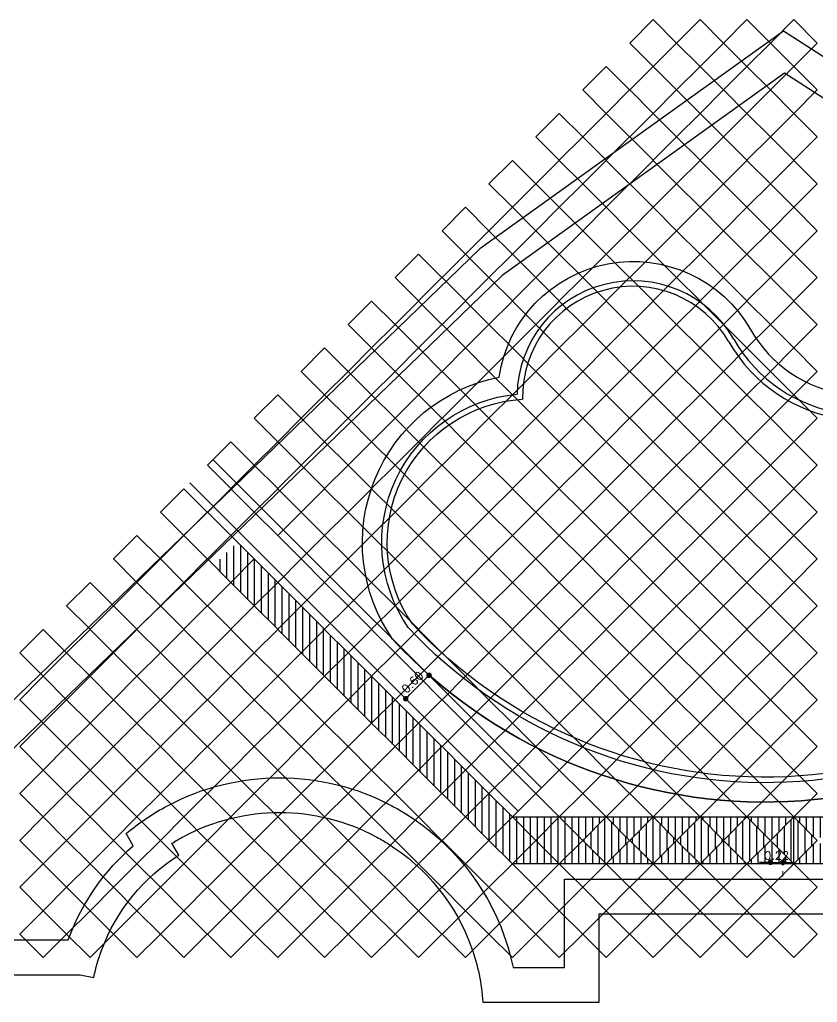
# Model space of a CAD drawing. Header units: metres. Extents: x 2217 to 2595, y -381 to -273.
# Drawn here: x 2456.22 to 2470.67, y -300.06 to -282.25 of the extents above; entities that cross this region are included whole.
import ezdxf

# ---------------------------------------------------------------- set-up
doc = ezdxf.new("R2010")
doc.units = ezdxf.units.M
doc.header["$LTSCALE"] = 0.5
doc.header["$MEASUREMENT"] = 0
doc.header["$PDMODE"] = 3
doc.header["$PDSIZE"] = -1
doc.linetypes.add('DOT2', pattern=[0.125, 0, -0.125])
doc.layers.add('A-DR', color=72, linetype='Continuous')
doc.layers.add('ceramic', color=6, linetype='Continuous')
doc.layers.add('A-Wall', color=7, linetype='Continuous', lineweight=30)
doc.styles.add('ROMANS', font='romans.shx')
doc.dimstyles.new('dim50', dxfattribs={"dimscale": 50, "dimtxt": 0.003, "dimasz": 0.002, "dimexe": 0.001, "dimexo": 0.001, "dimgap": 0.001, "dimtad": 1, "dimzin": 0, "dimdsep": 46, "dimtxsty": 'ROMANS', "dimblk": 'DOT', "dimcen": 0, "dimclrd": 5, "dimclre": 1, "dimclrt": 7, "dimadec": 0, "dimazin": 0, "dimtfac": 1, "dimtix": 1, "dimtmove": 2, "dimatfit": 3, "dimldrblk": 'DTICK', "dimfxl": 1, "dimtolj": 1, "dimtzin": 0, "dimlwe": 20, "dimarcsym": 0})
pattern_1 = [(90, (519.9779, -1846.45715), (-0.125, 0), [])]

# ---------------------------------------------------------------- blocks, each defined once
blk = doc.blocks.new('_Dot')
at = {"color": 0, "linetype": 'ByBlock', "lineweight": -2}
blk.add_line((-0.5, 0), (-1, 0), dxfattribs=at)
at = {"color": 0, "linetype": 'ByBlock', "const_width": 0.5}
blk.add_lwpolyline([(-0.25, 0, 1), (0.25, 0, 1)], format="xyb", close=True, dxfattribs=at)
blk = doc.blocks.new('*D339')
at = {"layer": 'ceramic', "color": 5, "lineweight": -2, "ltscale": 0.5, "transparency": 16777216}
for p, q in [((2469.722, -297.521), (2469.622, -297.521)), ((2469.822, -297.521), (2470.047, -297.521)), ((2470.147, -297.521), (2470.247, -297.521))]:
    blk.add_line(p, q, dxfattribs=at)
at = {"layer": 'ceramic', "color": 1, "linetype": 'DOT2', "lineweight": 20, "ltscale": 0.5, "transparency": 16777216}
for p, q in [((2469.822, -297.497), (2469.822, -297.471)), ((2470.047, -297.777), (2470.047, -297.471))]:
    blk.add_line(p, q, dxfattribs=at)
at = {"layer": 'DEFPOINTS', "color": 0, "ltscale": 0.5, "transparency": 16777216}
for p in [(2469.822, -297.547), (2470.047, -297.521), (2470.047, -297.827)]:
    blk.add_point(p, dxfattribs=at)
at = {"layer": 'ceramic', "color": 5, "lineweight": -2, "ltscale": 0.5, "transparency": 16777216, "xscale": 0.1, "yscale": 0.1, "zscale": 0.1}
blk.add_blockref('_Dot', (2469.822, -297.521), dxfattribs=at)
at = {"layer": 'ceramic', "color": 5, "lineweight": -2, "ltscale": 0.5, "transparency": 16777216, "xscale": 0.1, "yscale": 0.1, "zscale": 0.1, "rotation": 180}
blk.add_blockref('_Dot', (2470.047, -297.521), dxfattribs=at)
at = {"layer": 'ceramic', "color": 7, "ltscale": 0.5, "transparency": 16777216, "insert": (2469.935, -297.396), "char_height": 0.15, "attachment_point": 5, "style": 'ROMANS'}
blk.add_mtext('\\A1;0.22', dxfattribs=at)
blk = doc.blocks.new('DTICK')
for p, q in [((-1.21, 0), (1.21, 0)), ((0, 1.21), (0, -1.21))]:
    blk.add_line(p, q)
at = {"color": 3}
blk.add_line((-0.63, -0.63), (0.63, 0.63), dxfattribs=at)
blk = doc.blocks.new('*D340')
at = {"layer": 'ceramic', "color": 5, "lineweight": -2, "ltscale": 0.5, "transparency": 16777216}
blk.add_line((2463.287, -294.484), (2463.568, -294.201), dxfattribs=at)
at = {"layer": 'ceramic', "color": 1, "linetype": 'DOT2', "lineweight": 20, "ltscale": 0.5, "transparency": 16777216}
for p, q in [((2463.586, -294.078), (2463.674, -294.166)), ((2463.164, -294.502), (2463.252, -294.59))]:
    blk.add_line(p, q, dxfattribs=at)
at = {"layer": 'DEFPOINTS', "color": 0, "ltscale": 0.5, "transparency": 16777216}
for p in [(2463.551, -294.043), (2463.639, -294.13), (2463.128, -294.467)]:
    blk.add_point(p, dxfattribs=at)
at = {"layer": 'ceramic', "color": 5, "lineweight": -2, "ltscale": 0.5, "transparency": 16777216, "xscale": 0.1, "yscale": 0.1, "zscale": 0.1}
for p, rotation in [((2463.639, -294.13), 45.09957345818165), ((2463.216, -294.555), 225.0995734581817)]:
    blk.add_blockref('_Dot', p, dxfattribs=dict(at, rotation=rotation))
at = {"layer": 'ceramic', "color": 7, "ltscale": 0.5, "transparency": 16777216, "insert": (2463.339, -294.254), "char_height": 0.15, "attachment_point": 5, "rotation": 45.0996, "style": 'ROMANS'}
blk.add_mtext('\\A1;0.60', dxfattribs=at)

msp = doc.modelspace()

# ---------------------------------------------------------------- hatches: boundary and pattern name
at = {"layer": 'ceramic', "ltscale": 0.5}
h = msp.add_hatch(dxfattribs=at)
h.set_pattern_fill('ANSI31', color=256, angle=45)
h.set_pattern_definition(pattern_1)
h.paths.add_polyline_path([(2465.1472, -296.6981), (2464.7229, -297.1224), (2465.1472, -297.5466), (2465.5715, -297.1224)])
h.paths.add_polyline_path([(2464.7229, -296.2724), (2464.7222, -296.2716), (2464.2972, -296.6966), (2464.2965, -296.6974), (2464.7215, -297.1224), (2464.7222, -297.1231), (2465.1472, -296.6981), (2465.1479, -296.6974)])
h.paths.add_polyline_path([(2464.2972, -295.8481), (2463.8729, -296.2724), (2464.2972, -296.6966), (2464.7215, -296.2724)])
h.paths.add_polyline_path([(2463.8729, -295.4224), (2463.8722, -295.4216), (2463.4472, -295.8466), (2463.4465, -295.8474), (2463.8715, -296.2724), (2463.8722, -296.2731), (2464.2972, -295.8481), (2464.2979, -295.8474)])
h.paths.add_polyline_path([(2463.4472, -294.9981), (2463.0229, -295.4224), (2463.4472, -295.8466), (2463.8715, -295.4224)])
h.paths.add_polyline_path([(2463.0229, -294.5724), (2463.0222, -294.5716), (2462.5972, -294.9966), (2462.5965, -294.9974), (2463.0215, -295.4224), (2463.0222, -295.4231), (2463.4472, -294.9981), (2463.4479, -294.9974)])
h.paths.add_polyline_path([(2462.5972, -294.1481), (2462.1729, -294.5724), (2462.5972, -294.9966), (2463.0215, -294.5724)])
h.paths.add_polyline_path([(2462.1729, -293.7224), (2462.1722, -293.7216), (2461.7472, -294.1466), (2461.7465, -294.1474), (2462.1715, -294.5724), (2462.1722, -294.5731), (2462.5972, -294.1481), (2462.5979, -294.1474)])
h.paths.add_polyline_path([(2461.7472, -293.2981), (2461.3229, -293.7224), (2461.7472, -294.1466), (2462.1715, -293.7224)])
h.paths.add_polyline_path([(2460.8972, -292.4481), (2460.4729, -292.8724), (2460.8972, -293.2966), (2461.3215, -292.8724)])
h.paths.add_polyline_path([(2461.3229, -292.8724), (2461.3222, -292.8716), (2460.8972, -293.2966), (2460.8965, -293.2974), (2461.3215, -293.7224), (2461.3222, -293.7231), (2461.7472, -293.2981), (2461.7479, -293.2974)])
h.paths.add_polyline_path([(2460.4729, -292.0224), (2460.4722, -292.0216), (2460.0472, -292.4466), (2460.0465, -292.4474), (2460.4715, -292.8724), (2460.4722, -292.8731), (2460.8972, -292.4481), (2460.8979, -292.4474)])
h.paths.add_polyline_path([(2460.1684, -291.7193), (2459.737, -292.1365), (2460.0472, -292.4466), (2460.4715, -292.0224)])
h = msp.add_hatch(dxfattribs=at)
h.set_pattern_fill('ANSI31', color=256, angle=45)
h.set_pattern_definition(pattern_1)
h.paths.add_polyline_path([(2465.9972, -296.6981), (2465.5729, -297.1224), (2465.9972, -297.5466), (2466.4215, -297.1224)])
h.paths.add_polyline_path([(2465.1472, -296.6981), (2465.5715, -297.1224), (2465.5722, -297.1231), (2465.9972, -296.6981)])
h.paths.add_polyline_path([(2465.5729, -297.1224), (2465.5722, -297.1231), (2465.5715, -297.1224), (2465.1472, -297.5466), (2465.9972, -297.5466)])
h = msp.add_hatch(dxfattribs=at)
h.set_pattern_fill('ANSI31', color=256, angle=45)
h.set_pattern_definition(pattern_1)
h.paths.add_polyline_path([(2466.4229, -297.1224), (2466.4222, -297.1216), (2465.9998, -297.544), (2466.8449, -297.5443)])
h.paths.add_polyline_path([(2467.2729, -297.1224), (2467.2722, -297.1216), (2466.8495, -297.5443), (2467.6951, -297.5446)])
h.paths.add_polyline_path([(2466.8472, -296.6981), (2467.2715, -297.1224), (2467.2722, -297.1216), (2467.2729, -297.1224), (2467.6972, -296.6981)])
h.paths.add_polyline_path([(2465.9972, -296.6981), (2466.4215, -297.1224), (2466.4222, -297.1216), (2466.4229, -297.1224), (2466.8472, -296.6981)])
h.paths.add_polyline_path([(2467.6972, -296.6981), (2468.1215, -297.1224), (2468.1222, -297.1231), (2468.5472, -296.6981)])
h.paths.add_polyline_path([(2468.1229, -297.1224), (2468.1222, -297.1231), (2468.1215, -297.1224), (2467.6993, -297.5446), (2468.5454, -297.5448)])
h.paths.add_polyline_path([(2468.9729, -297.1224), (2468.9722, -297.1216), (2468.549, -297.5448), (2469.3956, -297.5451)])
h.paths.add_polyline_path([(2468.5472, -296.6981), (2468.9715, -297.1224), (2468.9722, -297.1216), (2468.9729, -297.1224), (2469.3972, -296.6981)])
h.paths.add_polyline_path([(2469.3972, -296.6981), (2469.8215, -297.1224), (2469.8222, -297.1231), (2470.2472, -296.6981)])
h.paths.add_polyline_path([(2469.8229, -297.1224), (2469.8222, -297.1231), (2469.8215, -297.1224), (2469.3987, -297.5451), (2470.2459, -297.5453)])
h.paths.add_polyline_path([(2470.6729, -297.1224), (2470.6722, -297.1216), (2470.2485, -297.5453), (2471.0962, -297.5456)])
h.paths.add_polyline_path([(2470.2472, -296.6981), (2470.6715, -297.1224), (2470.6722, -297.1216), (2470.6729, -297.1224), (2471.0972, -296.6981)])
h.paths.add_polyline_path([(2471.5229, -297.1224), (2471.5222, -297.1216), (2471.0982, -297.5456), (2471.9464, -297.5459)])
h.paths.add_polyline_path([(2471.0972, -296.6981), (2471.5215, -297.1224), (2471.5222, -297.1216), (2471.5229, -297.1224), (2471.9472, -296.6981)])
h.paths.add_polyline_path([(2472.3729, -297.1224), (2472.3722, -297.1216), (2471.948, -297.5459), (2472.7967, -297.5461)])
h.paths.add_polyline_path([(2471.9472, -296.6981), (2472.3715, -297.1224), (2472.3722, -297.1216), (2472.3729, -297.1224), (2472.7972, -296.6981)])
h.paths.add_polyline_path([(2473.2229, -297.1224), (2473.2222, -297.1216), (2472.7977, -297.5461), (2473.6469, -297.5464)])
h.paths.add_polyline_path([(2472.7972, -296.6981), (2473.2215, -297.1224), (2473.2222, -297.1216), (2473.2229, -297.1224), (2473.6472, -296.6981)])
h.paths.add_polyline_path([(2473.6472, -296.6981), (2474.0715, -297.1224), (2474.0722, -297.1231), (2474.4972, -296.6981)])
h.paths.add_polyline_path([(2474.0729, -297.1224), (2474.0722, -297.1231), (2474.0715, -297.1224), (2473.6474, -297.5464), (2474.4972, -297.5466)])
h = msp.add_hatch(dxfattribs=at)
h.set_pattern_fill('ANSI31', color=256, angle=45)
h.set_pattern_definition([(90, (0.2, 0), (-0.125, 0), [])])
h.paths.add_polyline_path([(2470.2472, -296.6981), (2469.8229, -297.1224), (2470.2472, -297.5466)])
h.paths.add_polyline_path([(2470.2472, -296.6981), (2470.2472, -297.5466), (2470.6715, -297.1224)])
h.paths.add_polyline_path([(2469.8215, -297.1224), (2469.3972, -296.6981), (2468.9729, -297.1224), (2469.3972, -297.5466)])
h.paths.add_polyline_path([(2468.9715, -297.1224), (2468.5472, -296.6981), (2468.1229, -297.1224), (2468.5472, -297.5466)])
h.paths.add_polyline_path([(2468.1215, -297.1224), (2467.6972, -296.6981), (2467.2729, -297.1224), (2467.6972, -297.5466)])
h.paths.add_polyline_path([(2467.2715, -297.1224), (2466.8472, -296.6981), (2466.4229, -297.1224), (2466.8472, -297.5466)])

# ---------------------------------------------------------------- linework, layer by layer
at = {"layer": 'A-DR', "ltscale": 0.5}
for points in [[(2469.4606, -287.8643, 0.4917773), (2473.1938, -288.3786, -0.3587158), (2475.7264, -288.1543, -0.4101737), (2476.685, -293.2315, -0.4479299), (2462.985, -293.4823, -0.5434063), (2464.9075, -288.7277, -0.712722), (2469.4606, -287.8643)], [(2469.1568, -288.0381, 0.4917774), (2473.4392, -288.6281, -0.3585641), (2475.5279, -288.4426, -0.4083017), (2476.4059, -293.0192, -0.446391), (2463.2583, -293.2623, -0.572218), (2465.2323, -289.0342)], [(2469.0701, -288.0878, 0.4917774), (2473.5093, -288.6994, -0.3585099), (2475.4712, -288.525, -0.4077034), (2476.3261, -292.9587, -0.4459176), (2463.3366, -293.1996, -0.5828985), (2465.3322, -289.1267)]]:
    msp.add_lwpolyline(points, format="xyb", dxfattribs=at)
for radius, end in [(2.1013, 178.70154), (2.0013, 181.28679)]:
    msp.add_arc((2467.3331, -289.0818), radius, 29.78095, end, dxfattribs=at)
at = {"layer": 'A-Wall', "ltscale": 0.5}
for p, q in [((2470.0472, -296.421), (2470.0472, -296.421)), ((2466.0928, -297.8266), (2474.0016, -297.8266)), ((2469.7688, -297.8266), (2473.1962, -297.8266))]:
    msp.add_line(p, q, dxfattribs=at)
for points in [[(2473.7467, -284.8287), (2470.0599, -282.4578), (2464.5598, -286.4031), (2453.0332, -297.5512)], [(2473.352, -285.3232), (2470.0792, -283.2185), (2464.9642, -286.8876), (2453.9231, -297.566)]]:
    msp.add_lwpolyline(points, dxfattribs=at)
for points in [[(2455.2391, -298.9266), (2457.1037, -298.9266, -0.0029914), (2457.1205, -298.8809, -0.126406), (2458.2795, -297.2201), (2458.1519, -296.9991, -0.0515389), (2458.9001, -296.4945, -0.2498723), (2462.9639, -296.4943, -0.0166269), (2463.217, -296.6404, -0.1693243), (2465.0009, -298.8559, -0.0343533), (2465.1611, -299.4266), (2466.0928, -299.4266), (2466.0928, -297.8266), (2467.8495, -297.8266), (2472.2449, -297.8266)], [(2454.9722, -299.556), (2457.3192, -299.556), (2457.5642, -299.606, -0.0382344), (2457.71, -299.1013, -0.1647337), (2459.1051, -297.3914), (2458.98, -297.1747, -0.0166269), (2459.1965, -297.0497), (2459.1965, -297.0497, -0.2498723), (2462.6679, -297.0497), (2462.6679, -297.0497, -0.0166269), (2462.8844, -297.1747, -0.1693243), (2464.408, -299.0672, -0.0687529), (2464.6137, -300.056), (2464.7914, -300.056), (2466.5914, -300.056), (2466.7222, -300.056), (2466.7222, -298.456), (2467.8495, -298.456), (2472.2449, -298.456)]]:
    msp.add_lwpolyline(points, format="xyb", dxfattribs=at)
msp.add_arc((2469.7231, -287.2447), 9.182, 222.79064, 319.30678, dxfattribs=at)
at = {"layer": 'ceramic', "ltscale": 0.5}
for p, q in [((2465.674, -296.1713), (2459.724, -290.2213)), ((2465.2533, -296.592), (2459.3033, -290.642)), ((2465.1472, -296.6981), (2474.4972, -296.6981)), ((2470.2472, -297.5481), (2470.2472, -296.6996)), ((2474.4972, -297.5466), (2465.1472, -297.5466))]:
    msp.add_line(p, q, dxfattribs=at)
for points in [[(2467.6972, -283.0966), (2468.1215, -282.6724), (2467.6972, -282.2481), (2467.2729, -282.6724)], [(2468.5472, -283.0966), (2468.9715, -282.6724), (2468.5472, -282.2481), (2468.1229, -282.6724)], [(2469.3972, -283.0966), (2469.8215, -282.6724), (2469.3972, -282.2481), (2468.9729, -282.6724)], [(2470.2472, -283.0966), (2470.6715, -282.6724), (2470.2472, -282.2481), (2469.8229, -282.6724)], [(2466.8472, -283.9466), (2467.2715, -283.5224), (2466.8472, -283.0981), (2466.4229, -283.5224)], [(2467.6972, -283.9466), (2468.1215, -283.5224), (2467.6972, -283.0981), (2467.2729, -283.5224)], [(2468.5472, -283.9466), (2468.9715, -283.5224), (2468.5472, -283.0981), (2468.1229, -283.5224)], [(2469.3972, -283.9466), (2469.8215, -283.5224), (2469.3972, -283.0981), (2468.9729, -283.5224)], [(2470.2472, -283.9466), (2470.6715, -283.5224), (2470.2472, -283.0981), (2469.8229, -283.5224)], [(2465.9972, -284.7966), (2466.4215, -284.3724), (2465.9972, -283.9481), (2465.5729, -284.3724)], [(2466.8472, -284.7966), (2467.2715, -284.3724), (2466.8472, -283.9481), (2466.4229, -284.3724)], [(2467.6972, -284.7966), (2468.1215, -284.3724), (2467.6972, -283.9481), (2467.2729, -284.3724)], [(2468.5472, -284.7966), (2468.9715, -284.3724), (2468.5472, -283.9481), (2468.1229, -284.3724)], [(2469.3972, -284.7966), (2469.8215, -284.3724), (2469.3972, -283.9481), (2468.9729, -284.3724)], [(2470.2472, -284.7966), (2470.6715, -284.3724), (2470.2472, -283.9481), (2469.8229, -284.3724)], [(2465.1472, -285.6466), (2465.5715, -285.2224), (2465.1472, -284.7981), (2464.7229, -285.2224)], [(2465.9972, -285.6466), (2466.4215, -285.2224), (2465.9972, -284.7981), (2465.5729, -285.2224)], [(2466.8472, -285.6466), (2467.2715, -285.2224), (2466.8472, -284.7981), (2466.4229, -285.2224)], [(2467.6972, -285.6466), (2468.1215, -285.2224), (2467.6972, -284.7981), (2467.2729, -285.2224)], [(2468.5472, -285.6466), (2468.9715, -285.2224), (2468.5472, -284.7981), (2468.1229, -285.2224)], [(2469.3972, -285.6466), (2469.8215, -285.2224), (2469.3972, -284.7981), (2468.9729, -285.2224)], [(2470.2472, -285.6466), (2470.6715, -285.2224), (2470.2472, -284.7981), (2469.8229, -285.2224)], [(2464.2972, -286.4966), (2464.7215, -286.0724), (2464.2972, -285.6481), (2463.8729, -286.0724)], [(2465.1472, -286.4966), (2465.5715, -286.0724), (2465.1472, -285.6481), (2464.7229, -286.0724)], [(2465.9972, -286.4966), (2466.4215, -286.0724), (2465.9972, -285.6481), (2465.5729, -286.0724)], [(2466.8472, -286.4966), (2467.2715, -286.0724), (2466.8472, -285.6481), (2466.4229, -286.0724)], [(2467.6972, -286.4966), (2468.1215, -286.0724), (2467.6972, -285.6481), (2467.2729, -286.0724)], [(2468.5472, -286.4966), (2468.9715, -286.0724), (2468.5472, -285.6481), (2468.1229, -286.0724)], [(2469.3972, -286.4966), (2469.8215, -286.0724), (2469.3972, -285.6481), (2468.9729, -286.0724)], [(2470.2472, -286.4966), (2470.6715, -286.0724), (2470.2472, -285.6481), (2469.8229, -286.0724)], [(2463.4472, -287.3466), (2463.8715, -286.9224), (2463.4472, -286.4981), (2463.0229, -286.9224)], [(2464.2972, -287.3466), (2464.7215, -286.9224), (2464.2972, -286.4981), (2463.8729, -286.9224)], [(2465.1472, -287.3466), (2465.5715, -286.9224), (2465.1472, -286.4981), (2464.7229, -286.9224)], [(2465.9972, -287.3466), (2466.4215, -286.9224), (2465.9972, -286.4981), (2465.5729, -286.9224)], [(2466.8472, -287.3466), (2467.2715, -286.9224), (2466.8472, -286.4981), (2466.4229, -286.9224)], [(2467.6972, -287.3466), (2468.1215, -286.9224), (2467.6972, -286.4981), (2467.2729, -286.9224)], [(2468.5472, -287.3466), (2468.9715, -286.9224), (2468.5472, -286.4981), (2468.1229, -286.9224)], [(2469.3972, -287.3466), (2469.8215, -286.9224), (2469.3972, -286.4981), (2468.9729, -286.9224)], [(2470.2472, -287.3466), (2470.6715, -286.9224), (2470.2472, -286.4981), (2469.8229, -286.9224)], [(2462.5972, -288.1966), (2463.0215, -287.7724), (2462.5972, -287.3481), (2462.1729, -287.7724)], [(2463.4472, -288.1966), (2463.8715, -287.7724), (2463.4472, -287.3481), (2463.0229, -287.7724)], [(2464.2972, -288.1966), (2464.7215, -287.7724), (2464.2972, -287.3481), (2463.8729, -287.7724)], [(2465.1472, -288.1966), (2465.5715, -287.7724), (2465.1472, -287.3481), (2464.7229, -287.7724)], [(2465.9972, -288.1966), (2466.4215, -287.7724), (2465.9972, -287.3481), (2465.5729, -287.7724)], [(2466.8472, -288.1966), (2467.2715, -287.7724), (2466.8472, -287.3481), (2466.4229, -287.7724)], [(2467.6972, -288.1966), (2468.1215, -287.7724), (2467.6972, -287.3481), (2467.2729, -287.7724)], [(2468.5472, -288.1966), (2468.9715, -287.7724), (2468.5472, -287.3481), (2468.1229, -287.7724)], [(2469.3972, -288.1966), (2469.8215, -287.7724), (2469.3972, -287.3481), (2468.9729, -287.7724)], [(2470.2472, -288.1966), (2470.6715, -287.7724), (2470.2472, -287.3481), (2469.8229, -287.7724)], [(2461.7472, -289.0466), (2462.1715, -288.6224), (2461.7472, -288.1981), (2461.3229, -288.6224)], [(2462.5972, -289.0466), (2463.0215, -288.6224), (2462.5972, -288.1981), (2462.1729, -288.6224)], [(2463.4472, -289.0466), (2463.8715, -288.6224), (2463.4472, -288.1981), (2463.0229, -288.6224)], [(2464.2972, -289.0466), (2464.7215, -288.6224), (2464.2972, -288.1981), (2463.8729, -288.6224)], [(2465.1472, -289.0466), (2465.5715, -288.6224), (2465.1472, -288.1981), (2464.7229, -288.6224)], [(2465.9972, -289.0466), (2466.4215, -288.6224), (2465.9972, -288.1981), (2465.5729, -288.6224)], [(2466.8472, -289.0466), (2467.2715, -288.6224), (2466.8472, -288.1981), (2466.4229, -288.6224)], [(2467.6972, -289.0466), (2468.1215, -288.6224), (2467.6972, -288.1981), (2467.2729, -288.6224)], [(2468.5472, -289.0466), (2468.9715, -288.6224), (2468.5472, -288.1981), (2468.1229, -288.6224)], [(2469.3972, -289.0466), (2469.8215, -288.6224), (2469.3972, -288.1981), (2468.9729, -288.6224)], [(2470.2472, -289.0466), (2470.6715, -288.6224), (2470.2472, -288.1981), (2469.8229, -288.6224)], [(2460.8972, -289.8966), (2461.3215, -289.4724), (2460.8972, -289.0481), (2460.4729, -289.4724)], [(2461.7472, -289.8966), (2462.1715, -289.4724), (2461.7472, -289.0481), (2461.3229, -289.4724)], [(2462.5972, -289.8966), (2463.0215, -289.4724), (2462.5972, -289.0481), (2462.1729, -289.4724)], [(2463.4472, -289.8966), (2463.8715, -289.4724), (2463.4472, -289.0481), (2463.0229, -289.4724)], [(2464.2972, -289.8966), (2464.7215, -289.4724), (2464.2972, -289.0481), (2463.8729, -289.4724)], [(2465.1472, -289.8966), (2465.5715, -289.4724), (2465.1472, -289.0481), (2464.7229, -289.4724)], [(2465.9972, -289.8966), (2466.4215, -289.4724), (2465.9972, -289.0481), (2465.5729, -289.4724)], [(2466.8472, -289.8966), (2467.2715, -289.4724), (2466.8472, -289.0481), (2466.4229, -289.4724)], [(2467.6972, -289.8966), (2468.1215, -289.4724), (2467.6972, -289.0481), (2467.2729, -289.4724)], [(2468.5472, -289.8966), (2468.9715, -289.4724), (2468.5472, -289.0481), (2468.1229, -289.4724)], [(2469.3972, -289.8966), (2469.8215, -289.4724), (2469.3972, -289.0481), (2468.9729, -289.4724)], [(2470.2472, -289.8966), (2470.6715, -289.4724), (2470.2472, -289.0481), (2469.8229, -289.4724)], [(2460.0472, -290.7466), (2460.4715, -290.3224), (2460.0472, -289.8981), (2459.6229, -290.3224)], [(2460.8972, -290.7466), (2461.3215, -290.3224), (2460.8972, -289.8981), (2460.4729, -290.3224)], [(2461.7472, -290.7466), (2462.1715, -290.3224), (2461.7472, -289.8981), (2461.3229, -290.3224)], [(2462.5972, -290.7466), (2463.0215, -290.3224), (2462.5972, -289.8981), (2462.1729, -290.3224)], [(2463.4472, -290.7466), (2463.8715, -290.3224), (2463.4472, -289.8981), (2463.0229, -290.3224)], [(2464.2972, -290.7466), (2464.7215, -290.3224), (2464.2972, -289.8981), (2463.8729, -290.3224)], [(2465.1472, -290.7466), (2465.5715, -290.3224), (2465.1472, -289.8981), (2464.7229, -290.3224)], [(2465.9972, -290.7466), (2466.4215, -290.3224), (2465.9972, -289.8981), (2465.5729, -290.3224)], [(2466.8472, -290.7466), (2467.2715, -290.3224), (2466.8472, -289.8981), (2466.4229, -290.3224)], [(2467.6972, -290.7466), (2468.1215, -290.3224), (2467.6972, -289.8981), (2467.2729, -290.3224)], [(2468.5472, -290.7466), (2468.9715, -290.3224), (2468.5472, -289.8981), (2468.1229, -290.3224)], [(2469.3972, -290.7466), (2469.8215, -290.3224), (2469.3972, -289.8981), (2468.9729, -290.3224)], [(2470.2472, -290.7466), (2470.6715, -290.3224), (2470.2472, -289.8981), (2469.8229, -290.3224)], [(2459.1972, -291.5966), (2459.6215, -291.1724), (2459.1972, -290.7481), (2458.7729, -291.1724)], [(2460.0472, -291.5966), (2460.4715, -291.1724), (2460.0472, -290.7481), (2459.6229, -291.1724)], [(2460.8972, -291.5966), (2461.3215, -291.1724), (2460.8972, -290.7481), (2460.4729, -291.1724)], [(2461.7472, -291.5966), (2462.1715, -291.1724), (2461.7472, -290.7481), (2461.3229, -291.1724)], [(2462.5972, -291.5966), (2463.0215, -291.1724), (2462.5972, -290.7481), (2462.1729, -291.1724)], [(2463.4472, -291.5966), (2463.8715, -291.1724), (2463.4472, -290.7481), (2463.0229, -291.1724)], [(2464.2972, -291.5966), (2464.7215, -291.1724), (2464.2972, -290.7481), (2463.8729, -291.1724)], [(2465.1472, -291.5966), (2465.5715, -291.1724), (2465.1472, -290.7481), (2464.7229, -291.1724)], [(2465.9972, -291.5966), (2466.4215, -291.1724), (2465.9972, -290.7481), (2465.5729, -291.1724)], [(2466.8472, -291.5966), (2467.2715, -291.1724), (2466.8472, -290.7481), (2466.4229, -291.1724)], [(2467.6972, -291.5966), (2468.1215, -291.1724), (2467.6972, -290.7481), (2467.2729, -291.1724)], [(2468.5472, -291.5966), (2468.9715, -291.1724), (2468.5472, -290.7481), (2468.1229, -291.1724)], [(2469.3972, -291.5966), (2469.8215, -291.1724), (2469.3972, -290.7481), (2468.9729, -291.1724)], [(2470.2472, -291.5966), (2470.6715, -291.1724), (2470.2472, -290.7481), (2469.8229, -291.1724)], [(2458.3472, -292.4466), (2458.7715, -292.0224), (2458.3472, -291.5981), (2457.9229, -292.0224)], [(2459.1972, -292.4466), (2459.6215, -292.0224), (2459.1972, -291.5981), (2458.7729, -292.0224)], [(2460.0472, -292.4466), (2460.4715, -292.0224), (2460.0472, -291.5981), (2459.6229, -292.0224)], [(2461.7472, -292.4466), (2462.1715, -292.0224), (2461.7472, -291.5981), (2461.3229, -292.0224)], [(2462.5972, -292.4466), (2463.0215, -292.0224), (2462.5972, -291.5981), (2462.1729, -292.0224)], [(2463.4472, -292.4466), (2463.8715, -292.0224), (2463.4472, -291.5981), (2463.0229, -292.0224)], [(2464.2972, -292.4466), (2464.7215, -292.0224), (2464.2972, -291.5981), (2463.8729, -292.0224)], [(2465.1472, -292.4466), (2465.5715, -292.0224), (2465.1472, -291.5981), (2464.7229, -292.0224)], [(2465.9972, -292.4466), (2466.4215, -292.0224), (2465.9972, -291.5981), (2465.5729, -292.0224)], [(2466.8472, -292.4466), (2467.2715, -292.0224), (2466.8472, -291.5981), (2466.4229, -292.0224)], [(2467.6972, -292.4466), (2468.1215, -292.0224), (2467.6972, -291.5981), (2467.2729, -292.0224)], [(2468.5472, -292.4466), (2468.9715, -292.0224), (2468.5472, -291.5981), (2468.1229, -292.0224)], [(2469.3972, -292.4466), (2469.8215, -292.0224), (2469.3972, -291.5981), (2468.9729, -292.0224)], [(2470.2472, -292.4466), (2470.6715, -292.0224), (2470.2472, -291.5981), (2469.8229, -292.0224)], [(2457.4972, -293.2966), (2457.9215, -292.8724), (2457.4972, -292.4481), (2457.0729, -292.8724)], [(2458.3472, -293.2966), (2458.7715, -292.8724), (2458.3472, -292.4481), (2457.9229, -292.8724)], [(2459.1972, -293.2966), (2459.6215, -292.8724), (2459.1972, -292.4481), (2458.7729, -292.8724)], [(2460.0472, -293.2966), (2460.4715, -292.8724), (2460.0472, -292.4481), (2459.6229, -292.8724)], [(2460.8972, -293.2966), (2461.3215, -292.8724), (2460.8972, -292.4481), (2460.4729, -292.8724)], [(2461.7472, -293.2966), (2462.1715, -292.8724), (2461.7472, -292.4481), (2461.3229, -292.8724)], [(2462.5972, -293.2966), (2463.0215, -292.8724), (2462.5972, -292.4481), (2462.1729, -292.8724)], [(2463.4472, -293.2966), (2463.8715, -292.8724), (2463.4472, -292.4481), (2463.0229, -292.8724)], [(2464.2972, -293.2966), (2464.7215, -292.8724), (2464.2972, -292.4481), (2463.8729, -292.8724)], [(2465.1472, -293.2966), (2465.5715, -292.8724), (2465.1472, -292.4481), (2464.7229, -292.8724)], [(2465.9972, -293.2966), (2466.4215, -292.8724), (2465.9972, -292.4481), (2465.5729, -292.8724)], [(2466.8472, -293.2966), (2467.2715, -292.8724), (2466.8472, -292.4481), (2466.4229, -292.8724)], [(2467.6972, -293.2966), (2468.1215, -292.8724), (2467.6972, -292.4481), (2467.2729, -292.8724)], [(2468.5472, -293.2966), (2468.9715, -292.8724), (2468.5472, -292.4481), (2468.1229, -292.8724)], [(2469.3972, -293.2966), (2469.8215, -292.8724), (2469.3972, -292.4481), (2468.9729, -292.8724)], [(2470.2472, -293.2966), (2470.6715, -292.8724), (2470.2472, -292.4481), (2469.8229, -292.8724)], [(2456.6472, -294.1466), (2457.0715, -293.7224), (2456.6472, -293.2981), (2456.2229, -293.7224)], [(2457.4972, -294.1466), (2457.9215, -293.7224), (2457.4972, -293.2981), (2457.0729, -293.7224)], [(2458.3472, -294.1466), (2458.7715, -293.7224), (2458.3472, -293.2981), (2457.9229, -293.7224)], [(2459.1972, -294.1466), (2459.6215, -293.7224), (2459.1972, -293.2981), (2458.7729, -293.7224)], [(2460.0472, -294.1466), (2460.4715, -293.7224), (2460.0472, -293.2981), (2459.6229, -293.7224)], [(2460.8972, -294.1466), (2461.3215, -293.7224), (2460.8972, -293.2981), (2460.4729, -293.7224)], [(2461.7472, -294.1466), (2462.1715, -293.7224), (2461.7472, -293.2981), (2461.3229, -293.7224)], [(2462.5972, -294.1466), (2463.0215, -293.7224), (2462.5972, -293.2981), (2462.1729, -293.7224)], [(2463.4472, -294.1466), (2463.8715, -293.7224), (2463.4472, -293.2981), (2463.0229, -293.7224)], [(2464.2972, -294.1466), (2464.7215, -293.7224), (2464.2972, -293.2981), (2463.8729, -293.7224)], [(2465.1472, -294.1466), (2465.5715, -293.7224), (2465.1472, -293.2981), (2464.7229, -293.7224)], [(2465.9972, -294.1466), (2466.4215, -293.7224), (2465.9972, -293.2981), (2465.5729, -293.7224)], [(2466.8472, -294.1466), (2467.2715, -293.7224), (2466.8472, -293.2981), (2466.4229, -293.7224)], [(2467.6972, -294.1466), (2468.1215, -293.7224), (2467.6972, -293.2981), (2467.2729, -293.7224)], [(2468.5472, -294.1466), (2468.9715, -293.7224), (2468.5472, -293.2981), (2468.1229, -293.7224)], [(2469.3972, -294.1466), (2469.8215, -293.7224), (2469.3972, -293.2981), (2468.9729, -293.7224)], [(2470.2472, -294.1466), (2470.6715, -293.7224), (2470.2472, -293.2981), (2469.8229, -293.7224)], [(2456.6472, -294.9966), (2457.0715, -294.5724), (2456.6472, -294.1481), (2456.2229, -294.5724)], [(2457.4972, -294.9966), (2457.9215, -294.5724), (2457.4972, -294.1481), (2457.0729, -294.5724)], [(2458.3472, -294.9966), (2458.7715, -294.5724), (2458.3472, -294.1481), (2457.9229, -294.5724)], [(2459.1972, -294.9966), (2459.6215, -294.5724), (2459.1972, -294.1481), (2458.7729, -294.5724)], [(2460.0472, -294.9966), (2460.4715, -294.5724), (2460.0472, -294.1481), (2459.6229, -294.5724)], [(2460.8972, -294.9966), (2461.3215, -294.5724), (2460.8972, -294.1481), (2460.4729, -294.5724)], [(2461.7472, -294.9966), (2462.1715, -294.5724), (2461.7472, -294.1481), (2461.3229, -294.5724)], [(2462.5972, -294.9966), (2463.0215, -294.5724), (2462.5972, -294.1481), (2462.1729, -294.5724)], [(2463.4472, -294.9966), (2463.8715, -294.5724), (2463.4472, -294.1481), (2463.0229, -294.5724)], [(2464.2972, -294.9966), (2464.7215, -294.5724), (2464.2972, -294.1481), (2463.8729, -294.5724)], [(2465.1472, -294.9966), (2465.5715, -294.5724), (2465.1472, -294.1481), (2464.7229, -294.5724)], [(2465.9972, -294.9966), (2466.4215, -294.5724), (2465.9972, -294.1481), (2465.5729, -294.5724)], [(2466.8472, -294.9966), (2467.2715, -294.5724), (2466.8472, -294.1481), (2466.4229, -294.5724)], [(2467.6972, -294.9966), (2468.1215, -294.5724), (2467.6972, -294.1481), (2467.2729, -294.5724)], [(2468.5472, -294.9966), (2468.9715, -294.5724), (2468.5472, -294.1481), (2468.1229, -294.5724)], [(2469.3972, -294.9966), (2469.8215, -294.5724), (2469.3972, -294.1481), (2468.9729, -294.5724)], [(2470.2472, -294.9966), (2470.6715, -294.5724), (2470.2472, -294.1481), (2469.8229, -294.5724)], [(2456.6472, -295.8466), (2457.0715, -295.4224), (2456.6472, -294.9981), (2456.2229, -295.4224)], [(2457.4972, -295.8466), (2457.9215, -295.4224), (2457.4972, -294.9981), (2457.0729, -295.4224)], [(2458.3472, -295.8466), (2458.7715, -295.4224), (2458.3472, -294.9981), (2457.9229, -295.4224)], [(2459.1972, -295.8466), (2459.6215, -295.4224), (2459.1972, -294.9981), (2458.7729, -295.4224)], [(2460.0472, -295.8466), (2460.4715, -295.4224), (2460.0472, -294.9981), (2459.6229, -295.4224)], [(2460.8972, -295.8466), (2461.3215, -295.4224), (2460.8972, -294.9981), (2460.4729, -295.4224)], [(2461.7472, -295.8466), (2462.1715, -295.4224), (2461.7472, -294.9981), (2461.3229, -295.4224)], [(2462.5972, -295.8466), (2463.0215, -295.4224), (2462.5972, -294.9981), (2462.1729, -295.4224)], [(2463.4472, -295.8466), (2463.8715, -295.4224), (2463.4472, -294.9981), (2463.0229, -295.4224)], [(2464.2972, -295.8466), (2464.7215, -295.4224), (2464.2972, -294.9981), (2463.8729, -295.4224)], [(2465.1472, -295.8466), (2465.5715, -295.4224), (2465.1472, -294.9981), (2464.7229, -295.4224)], [(2465.9972, -295.8466), (2466.4215, -295.4224), (2465.9972, -294.9981), (2465.5729, -295.4224)], [(2466.8472, -295.8466), (2467.2715, -295.4224), (2466.8472, -294.9981), (2466.4229, -295.4224)], [(2467.6972, -295.8466), (2468.1215, -295.4224), (2467.6972, -294.9981), (2467.2729, -295.4224)], [(2468.5472, -295.8466), (2468.9715, -295.4224), (2468.5472, -294.9981), (2468.1229, -295.4224)], [(2469.3972, -295.8466), (2469.8215, -295.4224), (2469.3972, -294.9981), (2468.9729, -295.4224)], [(2470.2472, -295.8466), (2470.6715, -295.4224), (2470.2472, -294.9981), (2469.8229, -295.4224)], [(2456.6472, -296.6966), (2457.0715, -296.2724), (2456.6472, -295.8481), (2456.2229, -296.2724)], [(2457.4972, -296.6966), (2457.9215, -296.2724), (2457.4972, -295.8481), (2457.0729, -296.2724)], [(2458.3472, -296.6966), (2458.7715, -296.2724), (2458.3472, -295.8481), (2457.9229, -296.2724)], [(2459.1972, -296.6966), (2459.6215, -296.2724), (2459.1972, -295.8481), (2458.7729, -296.2724)], [(2460.0472, -296.6966), (2460.4715, -296.2724), (2460.0472, -295.8481), (2459.6229, -296.2724)], [(2460.8972, -296.6966), (2461.3215, -296.2724), (2460.8972, -295.8481), (2460.4729, -296.2724)], [(2461.7472, -296.6966), (2462.1715, -296.2724), (2461.7472, -295.8481), (2461.3229, -296.2724)], [(2462.5972, -296.6966), (2463.0215, -296.2724), (2462.5972, -295.8481), (2462.1729, -296.2724)], [(2463.4472, -296.6966), (2463.8715, -296.2724), (2463.4472, -295.8481), (2463.0229, -296.2724)], [(2464.2972, -296.6966), (2464.7215, -296.2724), (2464.2972, -295.8481), (2463.8729, -296.2724)], [(2465.1472, -296.6966), (2465.5715, -296.2724), (2465.1472, -295.8481), (2464.7229, -296.2724)], [(2465.9972, -296.6966), (2466.4215, -296.2724), (2465.9972, -295.8481), (2465.5729, -296.2724)], [(2466.8472, -296.6966), (2467.2715, -296.2724), (2466.8472, -295.8481), (2466.4229, -296.2724)], [(2467.6972, -296.6966), (2468.1215, -296.2724), (2467.6972, -295.8481), (2467.2729, -296.2724)], [(2468.5472, -296.6966), (2468.9715, -296.2724), (2468.5472, -295.8481), (2468.1229, -296.2724)], [(2469.3972, -296.6966), (2469.8215, -296.2724), (2469.3972, -295.8481), (2468.9729, -296.2724)], [(2470.2472, -296.6966), (2470.6715, -296.2724), (2470.2472, -295.8481), (2469.8229, -296.2724)], [(2456.6472, -297.5466), (2457.0715, -297.1224), (2456.6472, -296.6981), (2456.2229, -297.1224)], [(2457.4972, -297.5466), (2457.9215, -297.1224), (2457.4972, -296.6981), (2457.0729, -297.1224)], [(2458.3472, -297.5466), (2458.7715, -297.1224), (2458.3472, -296.6981), (2457.9229, -297.1224)], [(2459.1972, -297.5466), (2459.6215, -297.1224), (2459.1972, -296.6981), (2458.7729, -297.1224)], [(2460.0472, -297.5466), (2460.4715, -297.1224), (2460.0472, -296.6981), (2459.6229, -297.1224)], [(2460.8972, -297.5466), (2461.3215, -297.1224), (2460.8972, -296.6981), (2460.4729, -297.1224)], [(2461.7472, -297.5466), (2462.1715, -297.1224), (2461.7472, -296.6981), (2461.3229, -297.1224)], [(2462.5972, -297.5466), (2463.0215, -297.1224), (2462.5972, -296.6981), (2462.1729, -297.1224)], [(2463.4472, -297.5466), (2463.8715, -297.1224), (2463.4472, -296.6981), (2463.0229, -297.1224)], [(2464.2972, -297.5466), (2464.7215, -297.1224), (2464.2972, -296.6981), (2463.8729, -297.1224)], [(2465.1472, -297.5466), (2465.5715, -297.1224), (2465.1472, -296.6981), (2464.7229, -297.1224)], [(2465.9972, -297.5466), (2466.4215, -297.1224), (2465.9972, -296.6981), (2465.5729, -297.1224)], [(2466.8472, -297.5466), (2467.2715, -297.1224), (2466.8472, -296.6981), (2466.4229, -297.1224)], [(2467.6972, -297.5466), (2468.1215, -297.1224), (2467.6972, -296.6981), (2467.2729, -297.1224)], [(2468.5472, -297.5466), (2468.9715, -297.1224), (2468.5472, -296.6981), (2468.1229, -297.1224)], [(2469.3972, -297.5466), (2469.8215, -297.1224), (2469.3972, -296.6981), (2468.9729, -297.1224)], [(2470.2472, -297.5466), (2470.6715, -297.1224), (2470.2472, -296.6981), (2469.8229, -297.1224)], [(2456.6472, -298.3966), (2457.0715, -297.9724), (2456.6472, -297.5481), (2456.2229, -297.9724)], [(2457.4972, -298.3966), (2457.9215, -297.9724), (2457.4972, -297.5481), (2457.0729, -297.9724)], [(2458.3472, -298.3966), (2458.7715, -297.9724), (2458.3472, -297.5481), (2457.9229, -297.9724)], [(2459.1972, -298.3966), (2459.6215, -297.9724), (2459.1972, -297.5481), (2458.7729, -297.9724)], [(2460.0472, -298.3966), (2460.4715, -297.9724), (2460.0472, -297.5481), (2459.6229, -297.9724)], [(2460.8972, -298.3966), (2461.3215, -297.9724), (2460.8972, -297.5481), (2460.4729, -297.9724)], [(2461.7472, -298.3966), (2462.1715, -297.9724), (2461.7472, -297.5481), (2461.3229, -297.9724)], [(2462.5972, -298.3966), (2463.0215, -297.9724), (2462.5972, -297.5481), (2462.1729, -297.9724)], [(2463.4472, -298.3966), (2463.8715, -297.9724), (2463.4472, -297.5481), (2463.0229, -297.9724)], [(2464.2972, -298.3966), (2464.7215, -297.9724), (2464.2972, -297.5481), (2463.8729, -297.9724)], [(2465.1472, -298.3966), (2465.5715, -297.9724), (2465.1472, -297.5481), (2464.7229, -297.9724)], [(2465.9972, -298.3966), (2466.4215, -297.9724), (2465.9972, -297.5481), (2465.5729, -297.9724)], [(2466.8472, -298.3966), (2467.2715, -297.9724), (2466.8472, -297.5481), (2466.4229, -297.9724)], [(2467.6972, -298.3966), (2468.1215, -297.9724), (2467.6972, -297.5481), (2467.2729, -297.9724)], [(2468.5472, -298.3966), (2468.9715, -297.9724), (2468.5472, -297.5481), (2468.1229, -297.9724)], [(2469.3972, -298.3966), (2469.8215, -297.9724), (2469.3972, -297.5481), (2468.9729, -297.9724)], [(2470.2472, -298.3966), (2470.6715, -297.9724), (2470.2472, -297.5481), (2469.8229, -297.9724)], [(2456.6472, -299.2466), (2457.0715, -298.8224), (2456.6472, -298.3981), (2456.2229, -298.8224)], [(2457.4972, -299.2466), (2457.9215, -298.8224), (2457.4972, -298.3981), (2457.0729, -298.8224)], [(2458.3472, -299.2466), (2458.7715, -298.8224), (2458.3472, -298.3981), (2457.9229, -298.8224)], [(2459.1972, -299.2466), (2459.6215, -298.8224), (2459.1972, -298.3981), (2458.7729, -298.8224)], [(2460.0472, -299.2466), (2460.4715, -298.8224), (2460.0472, -298.3981), (2459.6229, -298.8224)], [(2460.8972, -299.2466), (2461.3215, -298.8224), (2460.8972, -298.3981), (2460.4729, -298.8224)], [(2461.7472, -299.2466), (2462.1715, -298.8224), (2461.7472, -298.3981), (2461.3229, -298.8224)], [(2462.5972, -299.2466), (2463.0215, -298.8224), (2462.5972, -298.3981), (2462.1729, -298.8224)], [(2463.4472, -299.2466), (2463.8715, -298.8224), (2463.4472, -298.3981), (2463.0229, -298.8224)], [(2464.2972, -299.2466), (2464.7215, -298.8224), (2464.2972, -298.3981), (2463.8729, -298.8224)], [(2465.1472, -299.2466), (2465.5715, -298.8224), (2465.1472, -298.3981), (2464.7229, -298.8224)], [(2465.9972, -299.2466), (2466.4215, -298.8224), (2465.9972, -298.3981), (2465.5729, -298.8224)], [(2466.8472, -299.2466), (2467.2715, -298.8224), (2466.8472, -298.3981), (2466.4229, -298.8224)], [(2467.6972, -299.2466), (2468.1215, -298.8224), (2467.6972, -298.3981), (2467.2729, -298.8224)], [(2468.5472, -299.2466), (2468.9715, -298.8224), (2468.5472, -298.3981), (2468.1229, -298.8224)], [(2469.3972, -299.2466), (2469.8215, -298.8224), (2469.3972, -298.3981), (2468.9729, -298.8224)], [(2470.2472, -299.2466), (2470.6715, -298.8224), (2470.2472, -298.3981), (2469.8229, -298.8224)]]:
    msp.add_lwpolyline(points, close=True, dxfattribs=at)
msp.add_lwpolyline([(2460.4729, -292.0224), (2460.8972, -292.4466), (2461.3215, -292.0224), (2460.8972, -291.5981)], dxfattribs=at)

# ---------------------------------------------------------------- dimensions: what is measured, and where the dimension line sits
dim = msp.add_aligned_dim(p1=(2463.1283, -294.467), p2=(2463.551, -294.0428), distance=-0.124, dimstyle='dim50', dxfattribs=at)
dim.commit()
dim.dimension.update_dxf_attribs({"geometry": '*D340', "text_midpoint": (2463.3389, -294.2542)})
dim = msp.add_linear_dim(base=(2470.0471904, -297.5210291), p1=(2469.8221905, -297.5466258), p2=(2470.0471904, -297.8266371), dimstyle='dim50', dxfattribs=at)
dim.commit()
dim.dimension.update_dxf_attribs({"geometry": '*D339', "text_midpoint": (2469.9346904, -297.3960291)})

doc.saveas('drawing.dxf')
